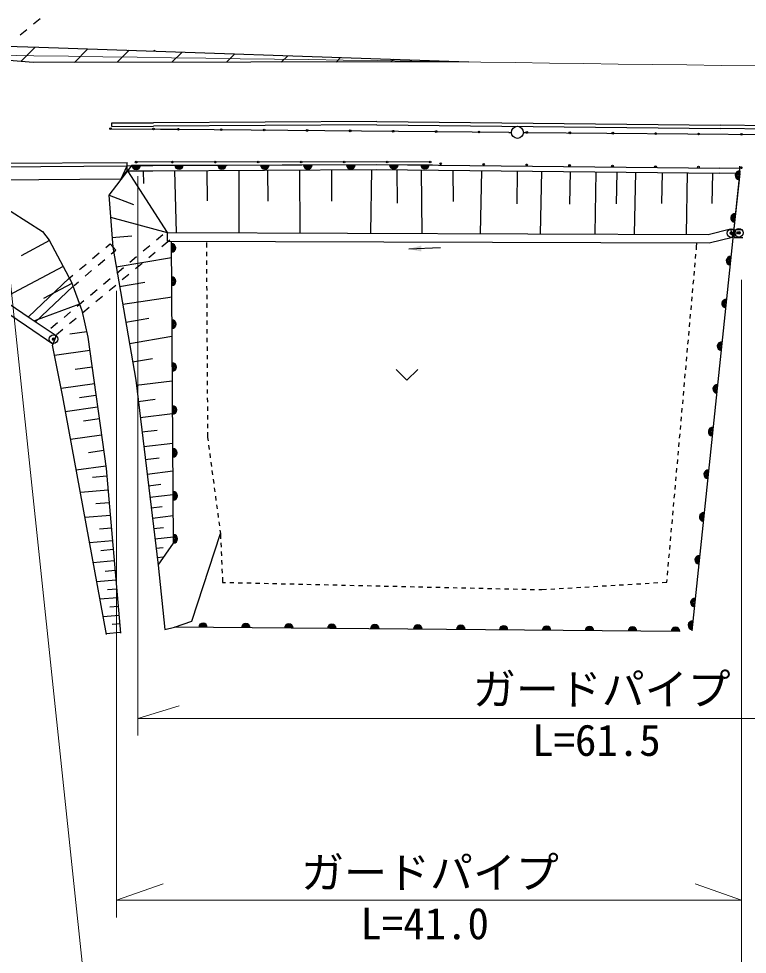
# Model space of a CAD drawing. Units: millimetres, scale not verified. Extents: x 40000 to 680000, y 20000 to 380000.
# Drawn here: x 85524 to 127924, y 235127 to 289582 of the extents above; entities that cross this region are included whole.
import ezdxf
from ezdxf.enums import TextEntityAlignment as Align

# ---------------------------------------------------------------- set-up
doc = ezdxf.new("R2010")
doc.units = ezdxf.units.MM
doc.header["$LTSCALE"] = 1000
doc.header["$PDMODE"] = 32
doc.header["$PDSIZE"] = 500
doc.linetypes.add('CHAIN', pattern=[18.5, 12, -1.5, 3.5, -1.5])
for name, color, linetype, lineweight in [('M-BGD', 7, 'Continuous', 25), ('M-BMK', 2, 'CHAIN', 13), ('M-STR-HTXT', 7, 'Continuous', 13)]:
    doc.layers.add(name, color=color, linetype=linetype, lineweight=lineweight)
doc.styles.add('ＭＳ ゴシック', font='')
doc.styles.get('ＭＳ ゴシック').set_extended_font_data('MS Gothic')

msp = doc.modelspace()

# ---------------------------------------------------------------- hatches: boundary and pattern name
at = {"layer": 'M-BGD'}
msp.add_hatch(color=256, dxfattribs=at).paths.add_polyline_path([(108952, 276381), (108220, 276178), (108964, 276030)])

# ---------------------------------------------------------------- linework, layer by layer
for p, q in [((86767, 289582), (86383, 289262)), ((85999, 288942), (85615, 288622)), ((86474, 287934), (85638, 287098)), ((89551, 287829), (88763, 287041)), ((91952, 287747), (91249, 287044)), ((95028, 287641), (94435, 287047)), ((98104, 287535), (97620, 287051)), ((101180, 287429), (100806, 287055)), ((104257, 287324), (103992, 287059)), ((107333, 287218), (107178, 287063)), ((110409, 287112), (110363, 287066)), ((90820, 283184), (90940, 283182)), ((90938, 283513), (93359, 283529)), ((90939, 283313), (90938, 283513)), ((90939, 283313), (93360, 283329)), ((90940, 283182), (93771, 283157)), ((106361, 283602), (93359, 283529)), ((106361, 283402), (93360, 283329)), ((106361, 283602), (126360, 283389)), ((106361, 283402), (126358, 283189)), ((146355, 282901), (126358, 283189)), ((146358, 283101), (126360, 283389)), ((93771, 283157), (94764, 283148)), ((94764, 283148), (114044, 282974)), ((114044, 282968), (114194, 282968)), ((114894, 282968), (115044, 282968)), ((115044, 282965), (151954, 282633)), ((81468, 281150), (91836, 281219)), ((81469, 280950), (91837, 281019)), ((91488, 280260), (91837, 281019)), ((91837, 281019), (91836, 281219)), ((91837, 281019), (93324, 281029)), ((91839, 280719), (91837, 281019)), ((92103, 281064), (109579, 281089)), ((109514, 281243), (92302, 281234)), ((93324, 281029), (106326, 281102)), ((93324, 281029), (106326, 281102)), ((106326, 281102), (126325, 280890)), ((106326, 281102), (126325, 280890)), ((127486, 280873), (127488, 280993)), ((91488, 280260), (91839, 280719)), ((91839, 280719), (93326, 280729)), ((91851, 280732), (94165, 277134)), ((92759, 280725), (92778, 279992)), ((93326, 280729), (106325, 280802)), ((94590, 280736), (94686, 277132)), ((96479, 280747), (96481, 278973)), ((98330, 280757), (98336, 277120)), ((100010, 280766), (100013, 278970)), ((101870, 280777), (101875, 277108)), ((103730, 280787), (103732, 278966)), ((106057, 280800), (105995, 277113)), ((106325, 280802), (126321, 280590)), ((107523, 280789), (107545, 278854)), ((108939, 280774), (108980, 277085)), ((110788, 280755), (110809, 278942)), ((112456, 280737), (112380, 277074)), ((114536, 280715), (114504, 278810)), ((115951, 280700), (115871, 277063)), ((117608, 280682), (117576, 278790)), ((119119, 280666), (119044, 277052)), ((120340, 280653), (120302, 278815)), ((121414, 280642), (121339, 277045)), ((122964, 280625), (122926, 278820)), ((124431, 280610), (124357, 277035)), ((127496, 280715), (124695, 253950)), ((125891, 280595), (125854, 278820)), ((127482, 280573), (126321, 280590)), ((127486, 280873), (126325, 280890)), ((127486, 280873), (126325, 280890)), ((127482, 280573), (127144, 277345)), ((127482, 280573), (127486, 280873)), ((82185, 280198), (91488, 280260)), ((90787, 279311), (92202, 278773)), ((90864, 278038), (94165, 277134)), ((126939, 277346), (127058, 276860)), ((126997, 277303), (127661, 277307)), ((87319, 276664), (85660, 275785)), ((90948, 276849), (92104, 276943)), ((93918, 277004), (93534, 276683)), ((94324, 276692), (93855, 276300)), ((94165, 277134), (94163, 276634)), ((94525, 259058), (94407, 276632)), ((127163, 276854), (127663, 276857)), ((90590, 276271), (90843, 276485)), ((90843, 276485), (91166, 276103)), ((90912, 275889), (91166, 276103)), ((93150, 276363), (92767, 276043)), ((96445, 276556), (96447, 276258)), ((110068, 276241), (108220, 276178)), ((124960, 276124), (124975, 276284)), ((124975, 276284), (124989, 276533)), ((89825, 275626), (90207, 275948)), ((90148, 275244), (90530, 275566)), ((91203, 275134), (94414, 275684)), ((92383, 275722), (91999, 275402)), ((93471, 275979), (93087, 275659)), ((96448, 276008), (96450, 275758)), ((124916, 275626), (124938, 275875)), ((88110, 275153), (84558, 273270)), ((89061, 274981), (89443, 275303)), ((91615, 275081), (91231, 274761)), ((92703, 275338), (92319, 275018)), ((96451, 275508), (96453, 275258)), ((96454, 275008), (96456, 274758)), ((124872, 275128), (124894, 275377)), ((86085, 272236), (88463, 274480)), ((88425, 274444), (88679, 274658)), ((89384, 274599), (89766, 274921)), ((91935, 274698), (91552, 274377)), ((96457, 274508), (96459, 274258)), ((124828, 274630), (124850, 274879)), ((86509, 271948), (88675, 273992)), ((88618, 274169), (86959, 273290)), ((88748, 274062), (89002, 274276)), ((90847, 274441), (90463, 274120)), ((91168, 274057), (90784, 273736)), ((91395, 274000), (92868, 274253)), ((96460, 274008), (96462, 273758)), ((124783, 274132), (124805, 274381)), ((90080, 273800), (89696, 273479)), ((90400, 273416), (90016, 273095)), ((91583, 272958), (94449, 273391)), ((96463, 273508), (96465, 273258)), ((124695, 273136), (124717, 273385)), ((124739, 273634), (124761, 273883)), ((89061, 272962), (86441, 272000)), ((89312, 273159), (88928, 272839)), ((96466, 273008), (96468, 272758)), ((124650, 272638), (124673, 272887)), ((88544, 272518), (88160, 272198)), ((89632, 272775), (89249, 272455)), ((96469, 272508), (96471, 272258)), ((124606, 272140), (124628, 272389)), ((87777, 271877), (87393, 271557)), ((88865, 272134), (88481, 271814)), ((91754, 271919), (93095, 272149)), ((96472, 272008), (96474, 271758)), ((124562, 271642), (124584, 271891)), ((88097, 271493), (87713, 271173)), ((89494, 271355), (88497, 271215)), ((96475, 271508), (96477, 271258)), ((124518, 271144), (124540, 271393)), ((87696, 271137), (87491, 270576)), ((91966, 270680), (94444, 271105)), ((96478, 271008), (96480, 270758)), ((124473, 270646), (124495, 270895)), ((89662, 270267), (87611, 269980)), ((96481, 270508), (96483, 270258)), ((124429, 270148), (124451, 270397)), ((92149, 269616), (93300, 269813)), ((96484, 270008), (96486, 269758)), ((124385, 269650), (124407, 269899)), ((89797, 269299), (88800, 269159)), ((96487, 269508), (96489, 269258)), ((96490, 269008), (96492, 268758)), ((107495, 269167), (108120, 268542)), ((108745, 269167), (108120, 268542)), ((124340, 269152), (124363, 269401)), ((92367, 268251), (94462, 268503)), ((96493, 268508), (96495, 268258)), ((124296, 268653), (124318, 268903)), ((89933, 268330), (87996, 268059)), ((96496, 268008), (96498, 267758)), ((124252, 268155), (124274, 268404)), ((90007, 267650), (89063, 267518)), ((92481, 267311), (93474, 267430)), ((96499, 267508), (96501, 267258)), ((124163, 267159), (124185, 267408)), ((124207, 267657), (124230, 267906)), ((90118, 266963), (88235, 266700)), ((96502, 267008), (96504, 266758)), ((124119, 266661), (124141, 266910)), ((90219, 266290), (89297, 266161)), ((92594, 266371), (94474, 266597)), ((96505, 266508), (96507, 266258)), ((124075, 266163), (124097, 266412)), ((96509, 266008), (96510, 265758)), ((124030, 265665), (124052, 265914)), ((90351, 265349), (88546, 265096)), ((92696, 265527), (93588, 265634)), ((96512, 265508), (96513, 265210)), ((96513, 265210), (96540, 265012)), ((123986, 265167), (124008, 265416)), ((92798, 264683), (94486, 264886)), ((96573, 264765), (96606, 264517)), ((123942, 264669), (123964, 264918)), ((90477, 264447), (89594, 264323)), ((96639, 264269), (96672, 264021)), ((123897, 264171), (123920, 264420)), ((92889, 263925), (93690, 264021)), ((96705, 263773), (96738, 263526)), ((123853, 263673), (123875, 263922)), ((90603, 263545), (88875, 263302)), ((92991, 263077), (94497, 263258)), ((96771, 263278), (96804, 263030)), ((123809, 263175), (123831, 263424)), ((90661, 262960), (89813, 262887)), ((93073, 262401), (93787, 262487)), ((96837, 262782), (96870, 262534)), ((123765, 262677), (123787, 262926)), ((90731, 262150), (89111, 262010)), ((96904, 262286), (96937, 262039)), ((123676, 261681), (123698, 261930)), ((123720, 262179), (123742, 262428)), ((90795, 261410), (90020, 261343)), ((93154, 261725), (94506, 261888)), ((96970, 261791), (97003, 261543)), ((123632, 261183), (123654, 261432)), ((93228, 261119), (93869, 261196)), ((97036, 261295), (97069, 261047)), ((123587, 260685), (123609, 260934)), ((90859, 260671), (89379, 260543)), ((93301, 260512), (94514, 260659)), ((97102, 260800), (97135, 260552)), ((97168, 260304), (97201, 260056)), ((123543, 260187), (123565, 260436)), ((90923, 259931), (90218, 259870)), ((93374, 259906), (93946, 259975)), ((97234, 259808), (97261, 259611)), ((123499, 259689), (123521, 259938)), ((93447, 259299), (94522, 259429)), ((97261, 259611), (97274, 259317)), ((123454, 259191), (123477, 259440)), ((90986, 259191), (89648, 259076)), ((91011, 258678), (90306, 258617)), ((93512, 258762), (93921, 258811)), ((93630, 257782), (94525, 259058)), ((97285, 259068), (97296, 258818)), ((123410, 258693), (123432, 258942)), ((93577, 258224), (93946, 258269)), ((97307, 258568), (97318, 258318)), ((123366, 258195), (123388, 258444)), ((91088, 258020), (89861, 257914)), ((97329, 258069), (97340, 257819)), ((123322, 257697), (123344, 257946)), ((91136, 257460), (90549, 257409)), ((97351, 257569), (97363, 257319)), ((97374, 257070), (97387, 256776)), ((123277, 257199), (123299, 257448)), ((91184, 256900), (90064, 256803)), ((97387, 256776), (97552, 256773)), ((97801, 256767), (98051, 256761)), ((98301, 256755), (98551, 256750)), ((98801, 256744), (99051, 256738)), ((99301, 256733), (99551, 256727)), ((99801, 256721), (100051, 256716)), ((100301, 256710), (100551, 256704)), ((100801, 256699), (101051, 256693)), ((101301, 256687), (101550, 256682)), ((101800, 256676), (102050, 256670)), ((102300, 256664), (102550, 256659)), ((102800, 256653), (103050, 256647)), ((103300, 256642), (103550, 256636)), ((103800, 256630), (104050, 256625)), ((104300, 256619), (104550, 256613)), ((104800, 256608), (105050, 256602)), ((105300, 256596), (105549, 256590)), ((105799, 256585), (106049, 256579)), ((106299, 256573), (106549, 256568)), ((106799, 256562), (107049, 256556)), ((107299, 256551), (107549, 256545)), ((107799, 256539), (108049, 256534)), ((108299, 256528), (108549, 256522)), ((108799, 256517), (109049, 256511)), ((109298, 256505), (109548, 256499)), ((109798, 256494), (110048, 256488)), ((117979, 256474), (118229, 256489)), ((118478, 256504), (118728, 256519)), ((118977, 256534), (119227, 256549)), ((119476, 256564), (119726, 256579)), ((119976, 256594), (120225, 256609)), ((120475, 256624), (120724, 256639)), ((120974, 256654), (121223, 256669)), ((121473, 256684), (121722, 256699)), ((121972, 256714), (122222, 256729)), ((122471, 256744), (122721, 256759)), ((122970, 256774), (123241, 256790)), ((123241, 256790), (123255, 256950)), ((91228, 256388), (90693, 256342)), ((110298, 256482), (110548, 256477)), ((110798, 256471), (111048, 256465)), ((111298, 256460), (111548, 256454)), ((111798, 256448), (112048, 256443)), ((112298, 256437), (112548, 256431)), ((112798, 256426), (113048, 256420)), ((113297, 256414), (113547, 256408)), ((113797, 256403), (114047, 256397)), ((114297, 256391), (114547, 256386)), ((114797, 256380), (115047, 256374)), ((115297, 256369), (115547, 256363)), ((115797, 256357), (115962, 256354)), ((115962, 256354), (116232, 256370)), ((116482, 256385), (116731, 256400)), ((116981, 256415), (117231, 256430)), ((117480, 256445), (117730, 256460)), ((91273, 255877), (90250, 255788)), ((91361, 254854), (90435, 254774)), ((91317, 255365), (90830, 255323)), ((91404, 254356), (90965, 254318)), ((91447, 253857), (90616, 253786)), ((123996, 253915), (94597, 254168))]:
    msp.add_line(p, q, dxfattribs=at)
for points in [[(66426, 288503), (69010, 288472), (86694, 287927), (111705, 287068), (86365, 287038), (69010, 288472)], [(79988, 281215), (80138, 281215), (80498, 281266), (86911, 277206), (87290, 276699), (88587, 274253), (89192, 272604), (89551, 271053), (90622, 263411), (91450, 253823)], [(92103, 281064), (90761, 279308), (91005, 276294), (92331, 268552), (93630, 257782), (94018, 254025)], [(94165, 277134), (125654, 277031), (126939, 277346)], [(94163, 276634), (125713, 276531), (127058, 276860)], [(67431, 268135), (77637, 275269), (79738, 276534), (86252, 272123), (87696, 271137)], [(67718, 267725), (77909, 274849), (79722, 275941), (85971, 271710), (87517, 270653)], [(90626, 253732), (88091, 267583), (87491, 270576)], [(94018, 254025), (94597, 254168), (95591, 254516), (97261, 259611)]]:
    msp.add_lwpolyline(points, dxfattribs=at)
for centre, radius in [((93419, 287728), 15), ((93419, 287728), 10), ((90870, 283182), 50), ((93370, 283160), 50), ((94814, 283147), 50), ((97314, 283124), 50), ((114544, 282968), 350), ((99813, 283102), 50), ((102313, 283079), 50), ((104813, 283056), 50), ((107313, 283034), 50), ((109813, 283011), 50), ((112313, 282989), 50), ((115094, 282964), 50), ((117594, 282941), 50), ((120094, 282919), 50), ((122594, 282896), 50), ((125093, 282874), 50), ((127593, 282851), 50), ((92353, 281234), 50), ((94464, 281236), 50), ((96964, 281237), 50), ((99464, 281239), 50), ((101964, 281240), 50), ((104464, 281241), 50), ((106964, 281243), 50), ((109464, 281244), 50), ((110082, 281141), 50), ((112582, 281108), 50), ((115082, 281074), 50), ((117581, 281040), 50), ((120081, 281007), 50), ((122581, 280973), 50), ((125081, 280940), 50), ((127580, 280906), 50), ((126998, 277103), 75), ((127436, 277122), 75), ((127436, 277122), 60), ((126998, 277103), 60), ((126998, 277103), 45), ((126998, 277103), 30), ((126998, 277103), 15), ((126998, 277103), 10), ((127436, 277122), 45), ((127436, 277122), 30), ((127436, 277122), 15), ((127436, 277122), 10), ((87555, 270930), 75), ((87555, 270930), 60), ((87555, 270930), 45), ((87555, 270930), 30), ((87555, 270930), 15), ((87555, 270930), 10)]:
    msp.add_circle(centre, radius, dxfattribs=at)
for centre, radius, start, end in [((92353, 281064), 250, 180.0816, 0.0816), ((92353, 281064), 200, 180.0816, 0.0816), ((92353, 281064), 150, 180.0816, 0.0816), ((92353, 281064), 100, 180.0816, 0.0816), ((92353, 281064), 50, 180.0816, 0.0816), ((92353, 281064), 50, 180.0816, 0.0816), ((94853, 281068), 250, 180.0816, 0.0816), ((94853, 281068), 200, 180.0816, 0.0816), ((94853, 281068), 150, 180.0816, 0.0816), ((94853, 281068), 100, 180.0816, 0.0816), ((94853, 281068), 50, 180.0816, 0.0816), ((94853, 281068), 50, 180.0816, 0.0816), ((97353, 281071), 250, 180.0816, 0.0816), ((97353, 281071), 200, 180.0816, 0.0816), ((97353, 281071), 150, 180.0816, 0.0816), ((97353, 281071), 100, 180.0816, 0.0816), ((97353, 281071), 50, 180.0816, 0.0816), ((97353, 281071), 50, 180.0816, 0.0816), ((99853, 281075), 250, 180.0816, 0.0816), ((99853, 281075), 200, 180.0816, 0.0816), ((99853, 281075), 150, 180.0816, 0.0816), ((99853, 281075), 100, 180.0816, 0.0816), ((99853, 281075), 50, 180.0816, 0.0816), ((99853, 281075), 50, 180.0816, 0.0816), ((102353, 281079), 250, 180.0816, 0.0816), ((102353, 281079), 200, 180.0816, 0.0816), ((102353, 281079), 150, 180.0816, 0.0816), ((102353, 281079), 100, 180.0816, 0.0816), ((102353, 281079), 50, 180.0816, 0.0816), ((102353, 281079), 50, 180.0816, 0.0816), ((104853, 281082), 250, 180.0816, 0.0816), ((104853, 281082), 200, 180.0816, 0.0816), ((104853, 281082), 150, 180.0816, 0.0816), ((104853, 281082), 100, 180.0816, 0.0816), ((104853, 281082), 50, 180.0816, 0.0816), ((104853, 281082), 50, 180.0816, 0.0816), ((107353, 281086), 250, 180.0816, 0.0816), ((107353, 281086), 200, 180.0816, 0.0816), ((107353, 281086), 150, 180.0816, 0.0816), ((107353, 281086), 100, 180.0816, 0.0816), ((107353, 281086), 50, 180.0816, 0.0816), ((107353, 281086), 50, 180.0816, 0.0816), ((109166, 281089), 250, 180.242, 0.242), ((109166, 281089), 200, 180.242, 0.242), ((109166, 281089), 150, 180.242, 0.242), ((109166, 281089), 100, 180.242, 0.242), ((109166, 281089), 50, 180.242, 0.242), ((109166, 281089), 50, 180.242, 0.242), ((127470, 280466), 250, 84.0241, 264.0241), ((127470, 280466), 200, 84.0241, 264.0241), ((127470, 280466), 150, 84.0241, 264.0241), ((127470, 280466), 100, 84.0241, 264.0241), ((127470, 280466), 50, 84.0241, 264.0241), ((127470, 280466), 50, 84.0241, 264.0241), ((127210, 277980), 250, 84.0241, 264.0241), ((127210, 277980), 200, 84.0241, 264.0241), ((127210, 277980), 150, 84.0241, 264.0241), ((127210, 277980), 100, 84.0241, 264.0241), ((127210, 277980), 50, 84.0241, 264.0241), ((127210, 277980), 50, 84.0241, 264.0241), ((94408, 276240), 250, 270.8562, 90.8562), ((94408, 276240), 200, 270.8562, 90.8562), ((94408, 276240), 150, 270.8562, 90.8562), ((94408, 276240), 100, 270.8562, 90.8562), ((94408, 276240), 50, 270.8562, 90.8562), ((94408, 276240), 50, 270.8562, 90.8562), ((126950, 275493), 250, 84.0241, 264.0241), ((126950, 275493), 200, 84.0241, 264.0241), ((126950, 275493), 150, 84.0241, 264.0241), ((126950, 275493), 100, 84.0241, 264.0241), ((126950, 275493), 50, 84.0241, 264.0241), ((126950, 275493), 50, 84.0241, 264.0241), ((94423, 274307), 250, 270.382, 90.382), ((94423, 274307), 200, 270.382, 90.382), ((94423, 274307), 150, 270.382, 90.382), ((94423, 274307), 100, 270.382, 90.382), ((94423, 274307), 50, 270.382, 90.382), ((94423, 274307), 50, 270.382, 90.382), ((126690, 273007), 250, 84.0241, 264.0241), ((126690, 273007), 200, 84.0241, 264.0241), ((126690, 273007), 150, 84.0241, 264.0241), ((126690, 273007), 100, 84.0241, 264.0241), ((126690, 273007), 50, 84.0241, 264.0241), ((126690, 273007), 50, 84.0241, 264.0241), ((94440, 271807), 250, 270.382, 90.382), ((94440, 271807), 200, 270.382, 90.382), ((94440, 271807), 150, 270.382, 90.382), ((94440, 271807), 100, 270.382, 90.382), ((94440, 271807), 50, 270.382, 90.382), ((94440, 271807), 50, 270.382, 90.382), ((126429, 270520), 250, 84.0241, 264.0241), ((126429, 270520), 200, 84.0241, 264.0241), ((126429, 270520), 150, 84.0241, 264.0241), ((126429, 270520), 100, 84.0241, 264.0241), ((126429, 270520), 50, 84.0241, 264.0241), ((126429, 270520), 50, 84.0241, 264.0241), ((94456, 269307), 250, 270.382, 90.382), ((94456, 269307), 200, 270.382, 90.382), ((94456, 269307), 150, 270.382, 90.382), ((94456, 269307), 100, 270.382, 90.382), ((94456, 269307), 50, 270.382, 90.382), ((94456, 269307), 50, 270.382, 90.382), ((126169, 268034), 250, 84.0241, 264.0241), ((126169, 268034), 200, 84.0241, 264.0241), ((126169, 268034), 150, 84.0241, 264.0241), ((126169, 268034), 100, 84.0241, 264.0241), ((126169, 268034), 50, 84.0241, 264.0241), ((126169, 268034), 50, 84.0241, 264.0241), ((94473, 266807), 250, 270.382, 90.382), ((94473, 266807), 200, 270.382, 90.382), ((94473, 266807), 150, 270.382, 90.382), ((94473, 266807), 100, 270.382, 90.382), ((94473, 266807), 50, 270.382, 90.382), ((94473, 266807), 50, 270.382, 90.382), ((125909, 265548), 250, 84.0241, 264.0241), ((125909, 265548), 200, 84.0241, 264.0241), ((125909, 265548), 150, 84.0241, 264.0241), ((125909, 265548), 100, 84.0241, 264.0241), ((125909, 265548), 50, 84.0241, 264.0241), ((125909, 265548), 50, 84.0241, 264.0241), ((94490, 264307), 250, 270.382, 90.382), ((94490, 264307), 200, 270.382, 90.382), ((94490, 264307), 150, 270.382, 90.382), ((94490, 264307), 100, 270.382, 90.382), ((94490, 264307), 50, 270.382, 90.382), ((94490, 264307), 50, 270.382, 90.382), ((125648, 263061), 250, 84.0241, 264.0241), ((125648, 263061), 200, 84.0241, 264.0241), ((125648, 263061), 150, 84.0241, 264.0241), ((125648, 263061), 100, 84.0241, 264.0241), ((125648, 263061), 50, 84.0241, 264.0241), ((125648, 263061), 50, 84.0241, 264.0241), ((94506, 261808), 250, 270.382, 90.382), ((94506, 261808), 200, 270.382, 90.382), ((94506, 261808), 150, 270.382, 90.382), ((94506, 261808), 100, 270.382, 90.382), ((94506, 261808), 50, 270.382, 90.382), ((94506, 261808), 50, 270.382, 90.382), ((125388, 260575), 250, 84.0241, 264.0241), ((125388, 260575), 200, 84.0241, 264.0241), ((125388, 260575), 150, 84.0241, 264.0241), ((125388, 260575), 100, 84.0241, 264.0241), ((125388, 260575), 50, 84.0241, 264.0241), ((125388, 260575), 50, 84.0241, 264.0241), ((94523, 259308), 250, 270.382, 90.382), ((94523, 259308), 200, 270.382, 90.382), ((94523, 259308), 150, 270.382, 90.382), ((94523, 259308), 100, 270.382, 90.382), ((94523, 259308), 50, 270.382, 90.382), ((94523, 259308), 50, 270.382, 90.382), ((125128, 258088), 250, 84.0241, 264.0241), ((125128, 258088), 200, 84.0241, 264.0241), ((125128, 258088), 150, 84.0241, 264.0241), ((125128, 258088), 100, 84.0241, 264.0241), ((125128, 258088), 50, 84.0241, 264.0241), ((125128, 258088), 50, 84.0241, 264.0241), ((124868, 255602), 250, 84.0241, 264.0241), ((124868, 255602), 200, 84.0241, 264.0241), ((124868, 255602), 150, 84.0241, 264.0241), ((124868, 255602), 100, 84.0241, 264.0241), ((124868, 255602), 50, 84.0241, 264.0241), ((124868, 255602), 50, 84.0241, 264.0241), ((96247, 254154), 250, 359.5061, 179.5061), ((96247, 254154), 200, 359.5061, 179.5061), ((98746, 254133), 250, 359.5061, 179.5061), ((98746, 254133), 200, 359.5061, 179.5061), ((101246, 254111), 250, 359.5061, 179.5061), ((101246, 254111), 200, 359.5061, 179.5061), ((103746, 254090), 250, 359.5061, 179.5061), ((106246, 254068), 250, 359.5061, 179.5061), ((124732, 254274), 250, 84.6954, 264.6954), ((124732, 254274), 200, 84.6954, 264.6954), ((124732, 254274), 150, 84.6954, 264.6954), ((124732, 254274), 100, 84.6954, 264.6954), ((124732, 254274), 50, 84.6954, 264.6954), ((124732, 254274), 50, 84.6954, 264.6954), ((96247, 254154), 150, 359.5061, 179.5061), ((96247, 254154), 100, 359.5061, 179.5061), ((96247, 254154), 50, 359.5061, 179.5061), ((96247, 254154), 50, 359.5061, 179.5061), ((98746, 254133), 150, 359.5061, 179.5061), ((98746, 254133), 100, 359.5061, 179.5061), ((98746, 254133), 50, 359.5061, 179.5061), ((98746, 254133), 50, 359.5061, 179.5061), ((101246, 254111), 150, 359.5061, 179.5061), ((101246, 254111), 100, 359.5061, 179.5061), ((101246, 254111), 50, 359.5061, 179.5061), ((101246, 254111), 50, 359.5061, 179.5061), ((103746, 254090), 200, 359.5061, 179.5061), ((103746, 254090), 150, 359.5061, 179.5061), ((103746, 254090), 100, 359.5061, 179.5061), ((103746, 254090), 50, 359.5061, 179.5061), ((103746, 254090), 50, 359.5061, 179.5061), ((106246, 254068), 200, 359.5061, 179.5061), ((106246, 254068), 150, 359.5061, 179.5061), ((106246, 254068), 100, 359.5061, 179.5061), ((106246, 254068), 50, 359.5061, 179.5061), ((106246, 254068), 50, 359.5061, 179.5061), ((108746, 254046), 250, 359.5061, 179.5061), ((108746, 254046), 200, 359.5061, 179.5061), ((108746, 254046), 150, 359.5061, 179.5061), ((108746, 254046), 100, 359.5061, 179.5061), ((108746, 254046), 50, 359.5061, 179.5061), ((108746, 254046), 50, 359.5061, 179.5061), ((111246, 254025), 250, 359.5061, 179.5061), ((111246, 254025), 200, 359.5061, 179.5061), ((111246, 254025), 150, 359.5061, 179.5061), ((111246, 254025), 100, 359.5061, 179.5061), ((111246, 254025), 50, 359.5061, 179.5061), ((111246, 254025), 50, 359.5061, 179.5061), ((113746, 254003), 250, 359.5061, 179.5061), ((113746, 254003), 200, 359.5061, 179.5061), ((113746, 254003), 150, 359.5061, 179.5061), ((113746, 254003), 100, 359.5061, 179.5061), ((113746, 254003), 50, 359.5061, 179.5061), ((113746, 254003), 50, 359.5061, 179.5061), ((116246, 253982), 250, 359.5061, 179.5061), ((116246, 253982), 200, 359.5061, 179.5061), ((116246, 253982), 150, 359.5061, 179.5061), ((116246, 253982), 100, 359.5061, 179.5061), ((116246, 253982), 50, 359.5061, 179.5061), ((116246, 253982), 50, 359.5061, 179.5061), ((118746, 253960), 250, 359.5061, 179.5061), ((118746, 253960), 200, 359.5061, 179.5061), ((118746, 253960), 150, 359.5061, 179.5061), ((118746, 253960), 100, 359.5061, 179.5061), ((118746, 253960), 50, 359.5061, 179.5061), ((118746, 253960), 50, 359.5061, 179.5061), ((121246, 253939), 250, 359.5061, 179.5061), ((121246, 253939), 200, 359.5061, 179.5061), ((121246, 253939), 150, 359.5061, 179.5061), ((121246, 253939), 100, 359.5061, 179.5061), ((121246, 253939), 50, 359.5061, 179.5061), ((121246, 253939), 50, 359.5061, 179.5061), ((123746, 253917), 250, 359.5061, 179.5061), ((123746, 253917), 200, 359.5061, 179.5061), ((123746, 253917), 150, 359.5061, 179.5061), ((123746, 253917), 100, 359.5061, 179.5061), ((123746, 253917), 50, 359.5061, 179.5061), ((123746, 253917), 50, 359.5061, 179.5061)]:
    msp.add_arc(centre, radius, start, end, dxfattribs=at)
for p in [(126998, 277103), (127436, 277122), (87555, 270930)]:
    msp.add_point(p, dxfattribs=at)
at = {"layer": 'M-BMK'}
msp.add_lwpolyline([(84413, 287452), (86413, 287424), (88413, 287396), (90413, 287367), (92412, 287339), (94412, 287311), (96412, 287283), (98412, 287255), (100412, 287227), (102411, 287199), (104411, 287170), (106411, 287142), (108411, 287114), (110411, 287086), (112410, 287058), (114410, 287030), (116410, 287002), (118410, 286974), (120410, 286945), (122409, 286917), (124409, 286889), (126409, 286861), (128409, 286833)], dxfattribs=at)
at = {"layer": 'M-STR-HTXT'}
for p, q in [((83681, 287054), (90359, 223795)), ((92449, 280427), (92449, 247859)), ((127593, 274390), (127593, 227775)), ((91221, 273739), (91221, 237269)), ((92449, 248859), (94853, 249591)), ((92449, 248859), (152016, 248859)), ((91221, 238269), (93927, 239221)), ((127593, 238269), (124888, 239221)), ((91221, 238269), (127593, 238269))]:
    msp.add_line(p, q, dxfattribs=at)

# ---------------------------------------------------------------- texts
at = {"layer": 'M-STR-HTXT', "style": 'ＭＳ ゴシック'}
for p in [(119452, 249090), (109457, 238419)]:
    msp.add_text('ガードパイプ', height=1833, dxfattribs=at).set_placement(p, align=Align.BOTTOM_CENTER)
for s, p in [('L=61.5', (122884, 246124)), ('L=41.0', (112890, 235453))]:
    msp.add_text(s, height=1833, dxfattribs=at).set_placement(p, align=Align.BOTTOM_RIGHT)

doc.saveas('drawing.dxf')
